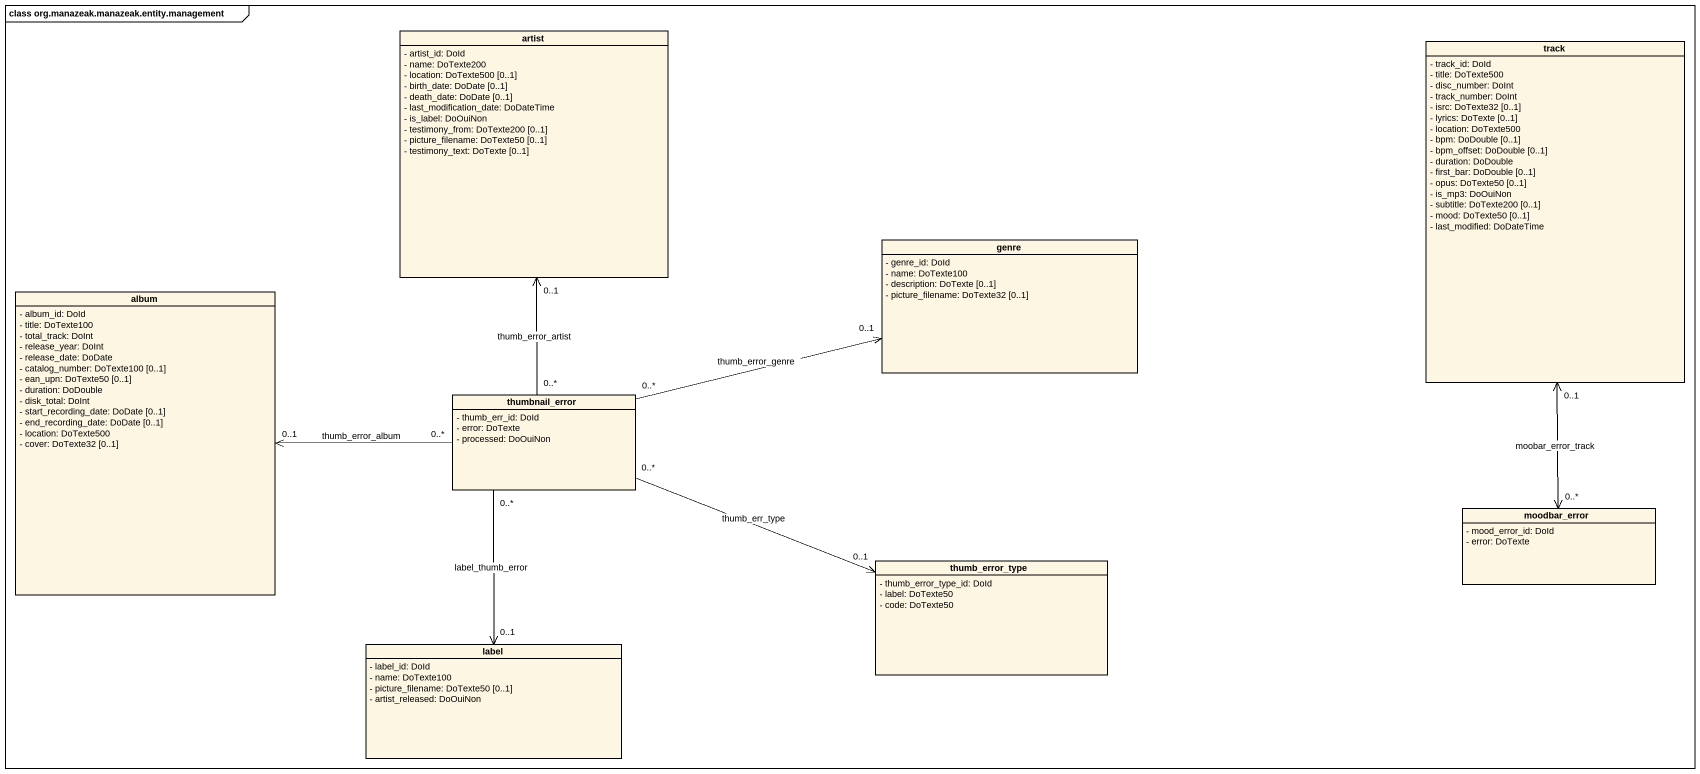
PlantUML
@startuml
mainframe class org.manazeak.manazeak.entity.management
hide circle
hide empty members
skinparam classAttributeIconSize 0
class artist {
  - artist_id: DoId
  - name: DoTexte200
  - location: DoTexte500 [0..1]
  - birth_date: DoDate [0..1]
  - death_date: DoDate [0..1]
  - last_modification_date: DoDateTime
  - is_label: DoOuiNon
  - testimony_from: DoTexte200 [0..1]
  - picture_filename: DoTexte50 [0..1]
  - testimony_text: DoTexte [0..1]
}
class track {
  - track_id: DoId
  - title: DoTexte500
  - disc_number: DoInt
  - track_number: DoInt
  - isrc: DoTexte32 [0..1]
  - lyrics: DoTexte [0..1]
  - location: DoTexte500
  - bpm: DoDouble [0..1]
  - bpm_offset: DoDouble [0..1]
  - duration: DoDouble
  - first_bar: DoDouble [0..1]
  - opus: DoTexte50 [0..1]
  - is_mp3: DoOuiNon
  - subtitle: DoTexte200 [0..1]
  - mood: DoTexte50 [0..1]
  - last_modified: DoDateTime
}
class genre {
  - genre_id: DoId
  - name: DoTexte100
  - description: DoTexte [0..1]
  - picture_filename: DoTexte32 [0..1]
}
class album {
  - album_id: DoId
  - title: DoTexte100
  - total_track: DoInt
  - release_year: DoInt
  - release_date: DoDate
  - catalog_number: DoTexte100 [0..1]
  - ean_upn: DoTexte50 [0..1]
  - duration: DoDouble
  - disk_total: DoInt
  - start_recording_date: DoDate [0..1]
  - end_recording_date: DoDate [0..1]
  - location: DoTexte500
  - cover: DoTexte32 [0..1]
}
class thumbnail_error {
  - thumb_err_id: DoId
  - error: DoTexte
  - processed: DoOuiNon
}
class moodbar_error {
  - mood_error_id: DoId
  - error: DoTexte
}
class thumb_error_type {
  - thumb_error_type_id: DoId
  - label: DoTexte50
  - code: DoTexte50
}
class "label" as label_ {
  - label_id: DoId
  - name: DoTexte100
  - picture_filename: DoTexte50 [0..1]
  - artist_released: DoOuiNon
}
thumbnail_error "0..*" -up-> "0..1" artist : thumb_error_artist
thumbnail_error "0..*" -right-> "0..1" genre : thumb_error_genre
thumbnail_error "0..*" -left-> "0..1" album : thumb_error_album
thumbnail_error "0..*" --> "0..1" label_ : label_thumb_error
moodbar_error "0..*" <-up-> "0..1" track : moobar_error_track
thumb_error_type "0..1" <-left- "0..*" thumbnail_error : thumb_err_type
@enduml
